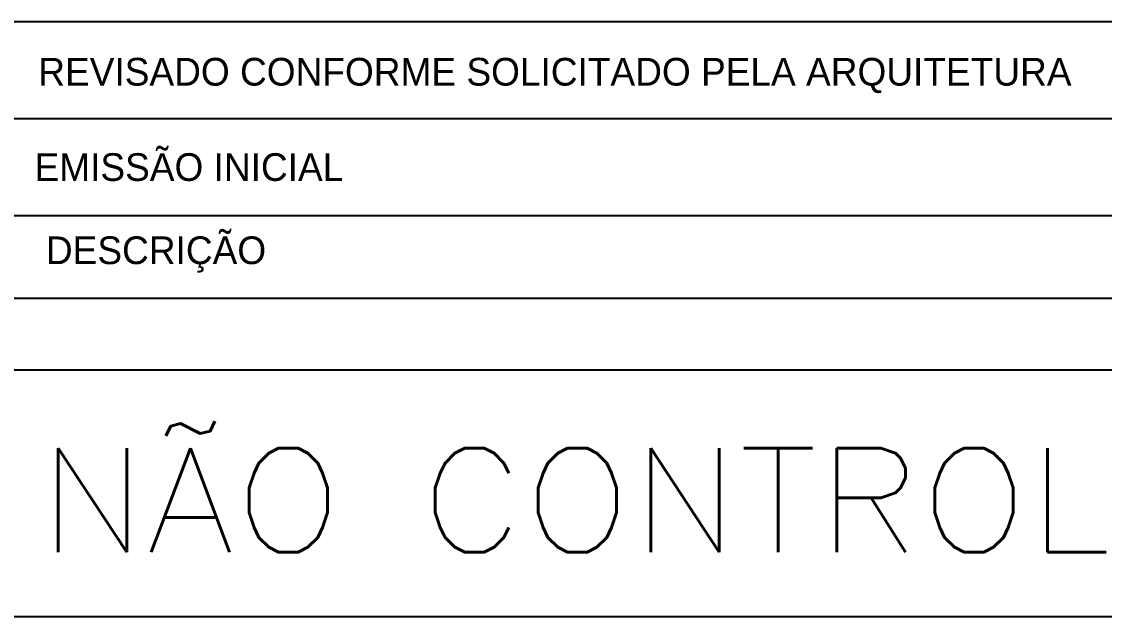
# Model space of a CAD drawing. Extents: x -3.9 to 84.1, y 0 to 62.5.
# Drawn here: x 67.89 to 75.71, y 15.1 to 19.39 of the extents above; entities that cross this region are included whole.
import ezdxf

# ---------------------------------------------------------------- set-up
doc = ezdxf.new("R2010")
doc.units = 0
doc.header["$MEASUREMENT"] = 0
doc.layers.get('0').update_dxf_attribs({"linetype": 'CONTINUOUS'})
doc.layers.add('ARQ_TXT-2', color=2, linetype='CONTINUOUS')
doc.layers.add('PSG-NV2-FLH-SELO', color=1, linetype='CONTINUOUS')
doc.styles.add('01-MILLEU', font='GOTHIC.TTF')
doc.styles.add('R300', font='SIMPLEX.SHX', dxfattribs={"width": 1.1, "height": 5.5})

msp = doc.modelspace()

# ---------------------------------------------------------------- linework, layer by layer
at = {"color": 5, "linetype": 'Continuous'}
for p, q in [((63.6102, 16.8742), (80.6102, 16.8742)), ((63.6102, 15.095), (80.6102, 15.095))]:
    msp.add_line(p, q, dxfattribs=at)
at = {"layer": 'PSG-NV2-FLH-SELO'}
msp.add_line((81.1102, 17.39), (63.6102, 17.39), dxfattribs=at)
at = {"layer": 'PSG-NV2-FLH-SELO', "color": 251}
for points in [[(63.6102, 19.3886), (64.7093, 19.3886), (64.7093, 18.6893), (64.7093, 19.3886), (66.3438, 19.3886), (66.3438, 18.6893), (66.3438, 19.3886), (67.7783, 19.3886), (67.7783, 18.6893), (67.7783, 19.3886), (79.8104, 19.3886), (79.8104, 19.3886), (81.1102, 19.3886)], [(63.6102, 18.6893), (64.7093, 18.6893), (64.7093, 17.99), (64.7093, 18.6893), (66.3438, 18.6893), (66.3438, 17.99), (66.3438, 18.6893), (67.7783, 18.6893), (67.7783, 17.99), (67.7783, 18.6893), (79.8104, 18.6893), (79.8104, 18.6893), (81.1102, 18.6893)]]:
    msp.add_lwpolyline(points, dxfattribs=at)
at = {"layer": 'PSG-NV2-FLH-SELO'}
msp.add_lwpolyline([(63.6102, 17.99), (81.1102, 17.99)], dxfattribs=at)

# ---------------------------------------------------------------- texts
at = {"color": 5, "linetype": 'Continuous', "style": 'R300', "width": 1.1}
msp.add_text('CÓPIA NÃO CONTROLADA', height=0.75, dxfattribs=at).set_placement((64.2678, 15.5582))
at = {"layer": 'ARQ_TXT-2', "style": '01-MILLEU'}
for s, p in [('REVISADO CONFORME SOLICITADO PELA ARQUITETURA ', (68.0133, 18.927)), ('EMISSÃO INICIAL', (67.9862, 18.2387))]:
    msp.add_text(s, height=0.2, dxfattribs=at).set_placement(p)
at = {"layer": 'ARQ_TXT-2', "insert": (68.0684, 17.8381), "char_height": 0.2, "width": 3.935711, "attachment_point": 1, "style": '01-MILLEU'}
msp.add_mtext('DESCRIÇÃO', dxfattribs=at)

doc.saveas('drawing.dxf')
